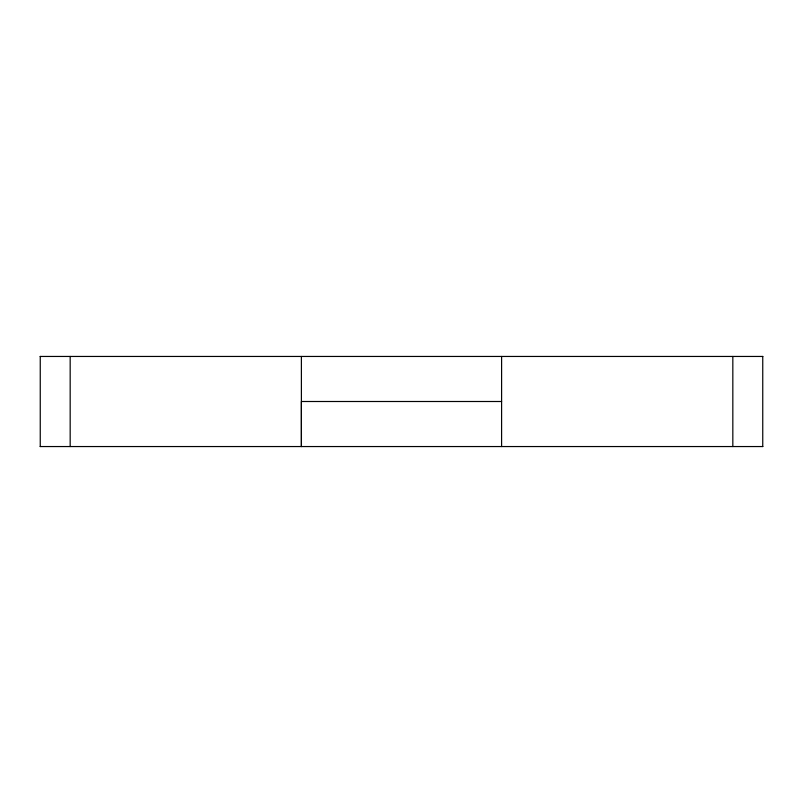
<?xml version="1.0" encoding="UTF-8"?>
<svg xmlns="http://www.w3.org/2000/svg" width="803" height="803" viewBox="0 0 803 803"><rect width="100%" height="100%" fill="white"/><g stroke="black" fill="none" stroke-linecap="round" stroke-linejoin="round"><path stroke-width="1.2" d="M40.25 356.452L40.25 446.548M762.75 356.452L762.75 446.548M40.15 356.452L762.85 356.452M501.604 401.5L301.396 401.5L301.406 446.548L301.386 356.452M40.15 446.548L762.85 446.548M732.828 356.452L732.828 446.548M501.604 356.452L501.594 446.548M70.172 356.452L70.172 446.548"/></g></svg>
